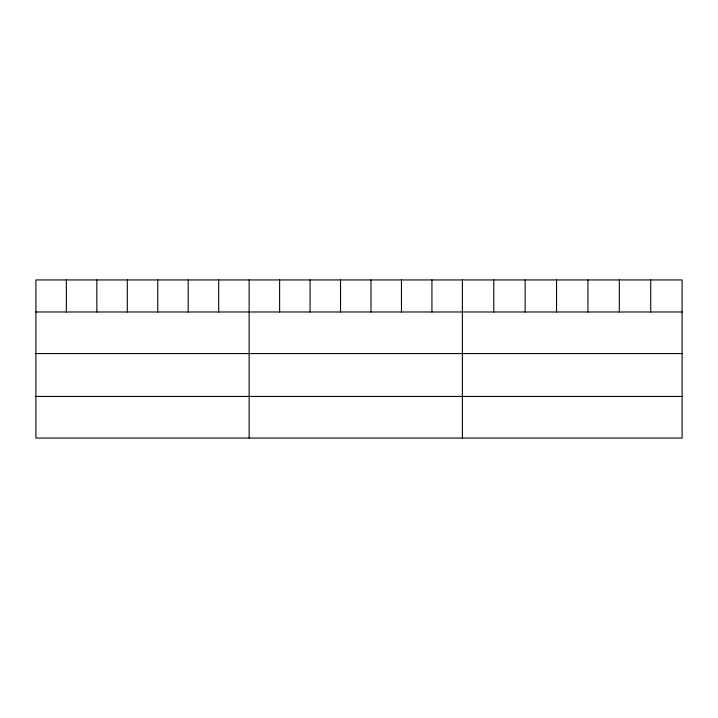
<?xml version="1.0" encoding="UTF-8"?>
<svg xmlns="http://www.w3.org/2000/svg" width="718" height="718" viewBox="0 0 718 718"><rect width="100%" height="100%" fill="white"/><g stroke="black" fill="none" stroke-linecap="round" stroke-linejoin="round"><path stroke-width="1.08" d="M682.1 311.98L682.1 438.052L35.9 438.052L35.9 279.948L682.1 279.948L682.1 311.98L35.9 311.98M35.9 353.579L682.1 353.579M35.9 396.444L682.1 396.444M650.714 279.948L650.714 311.98M619.329 279.948L619.329 311.98M587.943 279.948L587.943 311.98M556.549 279.948L556.549 311.98M525.163 279.948L525.163 311.98M493.778 279.948L493.778 311.98M462.392 279.948L462.392 438.052M431.931 279.948L431.931 311.98M401.461 279.948L401.461 311.98M371 279.948L371 311.98M340.538 279.948L340.538 311.98M310.077 279.948L310.077 311.98M279.607 279.948L279.607 311.98M249.146 279.948L249.146 438.052M218.685 279.948L218.685 311.98M188.215 279.948L188.215 311.98M157.754 279.948L157.754 311.98M127.292 279.948L127.292 311.98M96.831 279.948L96.831 311.98M66.361 279.948L66.361 311.98"/></g></svg>
